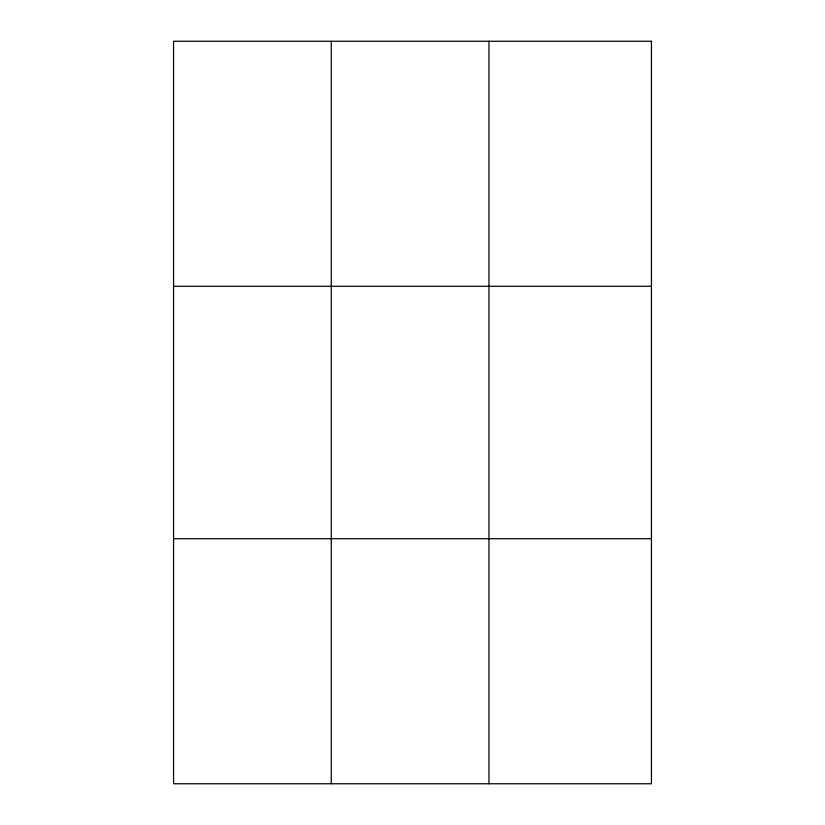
<?xml version="1.0" encoding="UTF-8"?>
<svg xmlns="http://www.w3.org/2000/svg" width="825" height="825" viewBox="0 0 825 825"><rect width="100%" height="100%" fill="white"/><g stroke="black" fill="none" stroke-linecap="round" stroke-linejoin="round"><path stroke-width="1.24" d="M331.258 783.75L331.258 41.25M488.957 783.75L488.957 41.25M173.559 286.275L651.441 286.275M173.559 538.725L651.441 538.725M651.441 41.25L651.441 783.75L173.559 783.75L173.559 41.25L651.441 41.25"/></g></svg>
